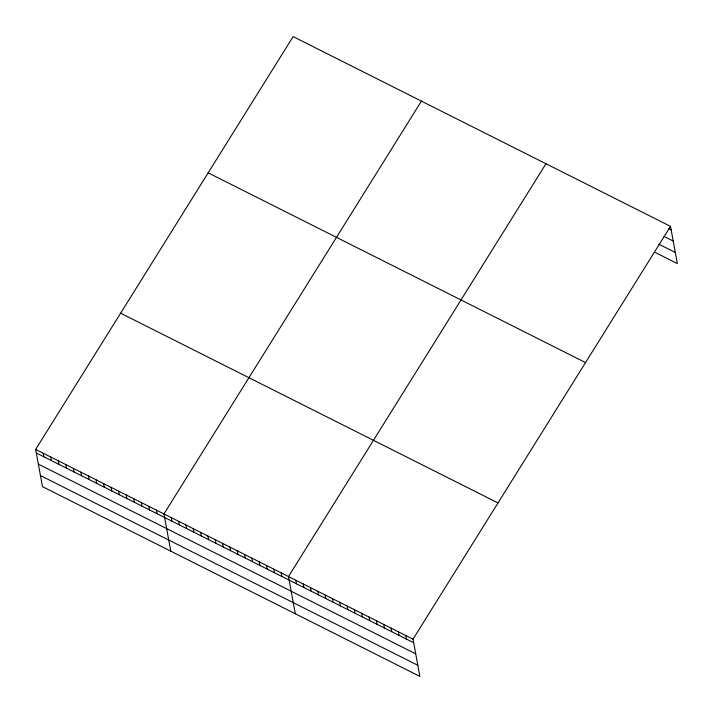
<?xml version="1.0" encoding="UTF-8"?>
<svg xmlns="http://www.w3.org/2000/svg" width="713" height="713" viewBox="0 0 713 713"><rect width="100%" height="100%" fill="white"/><g stroke="black" fill="none" stroke-linecap="round" stroke-linejoin="round"><path stroke-width="1.07" d="M670.514 226.351L413.032 639.16L419.859 676.387L42.486 486.649L35.65 449.422L293.141 36.613L670.514 226.351L677.35 263.578L655.372 252.527M421.445 101.121L163.963 513.939L170.79 551.158M545.98 163.732L288.498 576.55L295.325 613.777M668.429 228.534L671.174 229.916M664.053 236.422L673.215 241.03M658.83 244.185L675.309 252.464M208.169 172.84L585.542 362.578M120.622 313.194L498.004 502.932M35.65 449.422L413.032 639.16M36.31 452.996L413.683 642.734M38.342 464.101L415.724 653.839M40.445 475.544L417.827 665.282M405.706 635.479L406.357 639.044M398.38 631.789L399.03 635.363M391.054 628.108L391.704 631.682M383.728 624.428L384.378 628.001M376.402 620.747L377.061 624.312M369.076 617.057L369.735 620.631M361.749 613.376L362.409 616.95M354.423 609.695L355.083 613.269M347.097 606.014L347.757 609.579M339.771 602.325L340.431 605.898M332.445 598.644L333.105 602.218M325.119 594.963L325.779 598.537M317.793 591.282L318.453 594.847M310.467 587.592L311.126 591.166M303.15 583.911L303.8 587.485M295.824 580.23L296.474 583.804M281.172 572.86L281.822 576.434M273.845 569.179L274.496 572.753M266.519 565.498L267.17 569.072M259.193 561.817L259.844 565.391M251.867 558.127L252.518 561.701M244.541 554.447L245.192 558.021M237.215 550.766L237.875 554.34M229.889 547.085L230.549 550.659M222.563 543.404L223.222 546.969M215.237 539.714L215.896 543.288M207.911 536.033L208.57 539.607M200.585 532.353L201.244 535.926M193.259 528.672L193.918 532.237M185.933 524.982L186.592 528.556M178.607 521.301L179.266 524.875M171.28 517.62L171.94 521.194M156.414 510.143L157.065 513.716M148.865 506.346L149.516 509.92M141.317 502.549L141.976 506.123M133.768 498.752L134.427 502.326M126.219 494.965L126.878 498.53M118.67 491.168L119.329 494.742M111.13 487.371L111.781 490.945M103.581 483.574L104.232 487.148M96.032 479.787L96.683 483.352M88.483 475.99L89.143 479.564M80.934 472.193L81.594 475.767M73.386 468.396L74.045 471.97M65.837 464.609L66.496 468.174M58.297 460.812L58.947 464.386M50.748 457.015L51.398 460.589M43.199 453.218L43.849 456.792"/></g></svg>
